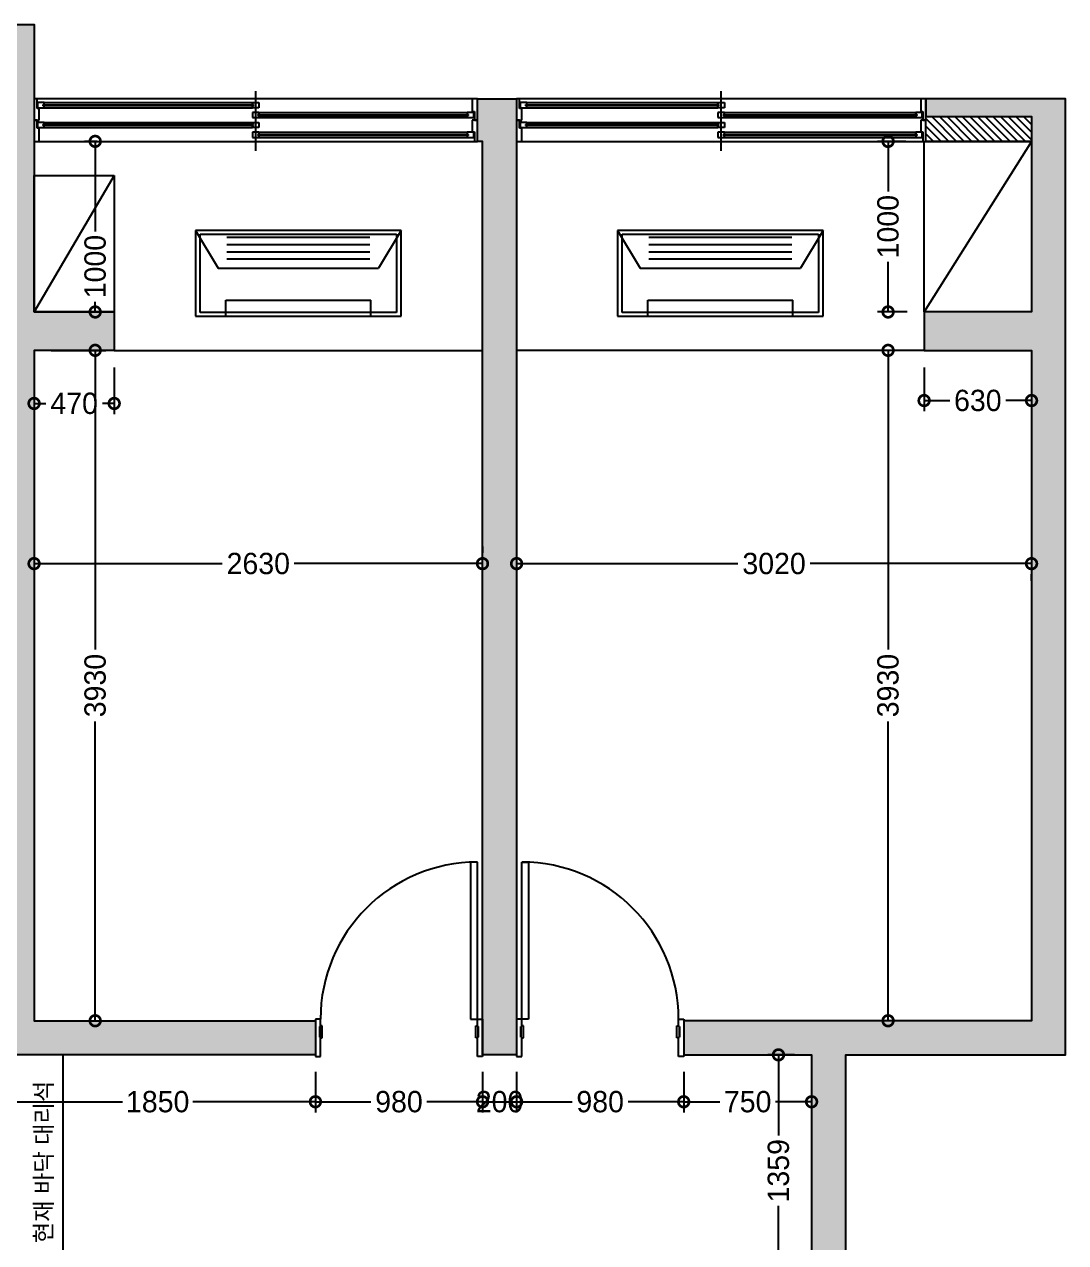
# Model space of a CAD drawing. Header units: millimetres. Extents: x 43335 to 261478, y -4312 to 41218.
# Drawn here: x 191384 to 197491, y 4658 to 11800 of the extents above; entities that cross this region are included whole.
import ezdxf

# ---------------------------------------------------------------- set-up
doc = ezdxf.new("R2010")
doc.units = ezdxf.units.MM
doc.layers.add('S-DIM', color=7, linetype='Continuous')
doc.layers.add('인테리어_해치_벽체', color=8, linetype='Continuous')
doc.styles.add('스타일1', font='HANDotum.ttf')
doc.styles.add('코레일둥고', font='HANDotum.ttf')
doc.dimstyles.new('50', dxfattribs={"dimscale": 50, "dimtxt": 2.5, "dimasz": 2.5, "dimexe": 1.25, "dimexo": 2, "dimtad": 0, "dimdec": 0, "dimtxsty": '스타일1', "dimblk": 'DOTSMALL', "dimcen": 2.5, "dimclrd": 1, "dimclre": 1, "dimclrt": 2, "dimadec": 0, "dimazin": 0, "dimtfac": 1, "dimtdec": 0, "dimtix": 1, "dimtmove": 0, "dimatfit": 3, "dimldrblk": 'DOTSMALL', "dimfxl": 1.25, "dimarcsym": 0})

# ---------------------------------------------------------------- blocks, each defined once
blk = doc.blocks.new('_DOTSMALL')
at = {"color": 0, "linetype": 'ByBlock', "const_width": 0.5}
blk.add_lwpolyline([(-0.0625, 0, 1), (0.0625, 0, 1)], format="xyb", close=True, dxfattribs=at)
blk = doc.blocks.new('*D680')
at = {"layer": 'Defpoints', "color": 0, "transparency": 16777216}
for p in [(196449.1, 11113.6), (196653.1, 11113.6), (196660.5, 10113.6)]:
    blk.add_point(p, dxfattribs=at)
at = {"layer": 'S-DIM', "color": 1, "lineweight": -2, "transparency": 16777216}
for p, q in [((196553.1, 11113.6), (196386.6, 11113.6)), ((196449.1, 11113.6), (196449.1, 10819.6)), ((196449.1, 10113.6), (196449.1, 10407.6)), ((196560.5, 10113.6), (196386.6, 10113.6))]:
    blk.add_line(p, q, dxfattribs=at)
at = {"layer": 'S-DIM', "color": 1, "lineweight": -2, "transparency": 16777216, "xscale": 125, "yscale": 125, "zscale": 125}
for p, rotation in [((196449.1, 11113.6), 90), ((196449.1, 10113.6), 270)]:
    blk.add_blockref('_DOTSMALL', p, dxfattribs=dict(at, rotation=rotation))
at = {"layer": 'S-DIM', "color": 2, "transparency": 16777216, "insert": (196449.1, 10613.6), "char_height": 125, "attachment_point": 5, "rotation": 90, "style": '스타일1'}
blk.add_mtext('1000', dxfattribs=at)
blk = doc.blocks.new('*D681')
at = {"layer": 'Defpoints', "color": 0, "transparency": 16777216}
for p in [(194270.5, 8638.3), (194270.5, 8638.3), (197290.5, 8638.3)]:
    blk.add_point(p, dxfattribs=at)
at = {"layer": 'S-DIM', "color": 1, "lineweight": -2, "transparency": 16777216}
for p, q in [((194270.5, 8738.3), (194270.5, 8700.8)), ((194270.5, 8638.3), (195568.8, 8638.3)), ((197290.5, 8638.3), (195992.2, 8638.3)), ((197290.5, 8538.3), (197290.5, 8575.8))]:
    blk.add_line(p, q, dxfattribs=at)
at = {"layer": 'S-DIM', "color": 1, "lineweight": -2, "transparency": 16777216, "xscale": 125, "yscale": 125, "zscale": 125, "rotation": 180}
blk.add_blockref('_DOTSMALL', (194270.5, 8638.3), dxfattribs=at)
at = {"layer": 'S-DIM', "color": 1, "lineweight": -2, "transparency": 16777216, "xscale": 125, "yscale": 125, "zscale": 125}
blk.add_blockref('_DOTSMALL', (197290.5, 8638.3), dxfattribs=at)
at = {"layer": 'S-DIM', "color": 2, "transparency": 16777216, "insert": (195780.5, 8638.3), "char_height": 125, "attachment_point": 5, "style": '스타일1'}
blk.add_mtext('3020', dxfattribs=at)
blk = doc.blocks.new('*D682')
at = {"layer": 'Defpoints', "color": 0, "transparency": 16777216}
for p in [(196660.5, 9888.6), (196449.1, 5958.6), (196660.5, 5958.6)]:
    blk.add_point(p, dxfattribs=at)
at = {"layer": 'S-DIM', "color": 1, "lineweight": -2, "transparency": 16777216}
for p, q in [((196560.5, 9888.6), (196386.6, 9888.6)), ((196449.1, 9888.6), (196449.1, 8135.3)), ((196449.1, 5958.6), (196449.1, 7711.9)), ((196560.5, 5958.6), (196386.6, 5958.6))]:
    blk.add_line(p, q, dxfattribs=at)
at = {"layer": 'S-DIM', "color": 1, "lineweight": -2, "transparency": 16777216, "xscale": 125, "yscale": 125, "zscale": 125}
for p, rotation in [((196449.1, 9888.6), 90), ((196449.1, 5958.6), 270)]:
    blk.add_blockref('_DOTSMALL', p, dxfattribs=dict(at, rotation=rotation))
at = {"layer": 'S-DIM', "color": 2, "transparency": 16777216, "insert": (196449.1, 7923.6), "char_height": 125, "attachment_point": 5, "rotation": 90, "style": '스타일1'}
blk.add_mtext('3930', dxfattribs=at)
blk = doc.blocks.new('*D683')
at = {"layer": 'Defpoints', "color": 0, "transparency": 16777216}
for p in [(191799, 11113.6), (191910.5, 11113.6), (191910.5, 10113.6)]:
    blk.add_point(p, dxfattribs=at)
at = {"layer": 'S-DIM', "color": 1, "lineweight": -2, "transparency": 16777216}
for p, q in [((191810.5, 11113.6), (191736.5, 11113.6)), ((191799, 11113.6), (191799, 10585.7)), ((191799, 10113.6), (191799, 10173.7)), ((191810.5, 10113.6), (191736.5, 10113.6))]:
    blk.add_line(p, q, dxfattribs=at)
at = {"layer": 'S-DIM', "color": 1, "lineweight": -2, "transparency": 16777216, "xscale": 125, "yscale": 125, "zscale": 125}
for p, rotation in [((191799, 11113.6), 90), ((191799, 10113.6), 270)]:
    blk.add_blockref('_DOTSMALL', p, dxfattribs=dict(at, rotation=rotation))
at = {"layer": 'S-DIM', "color": 2, "transparency": 16777216, "insert": (191799, 10379.7), "char_height": 125, "attachment_point": 5, "rotation": 90, "style": '스타일1'}
blk.add_mtext('1000', dxfattribs=at)
blk = doc.blocks.new('*D684')
at = {"layer": 'Defpoints', "color": 0, "transparency": 16777216}
for p in [(191440.5, 9888.6), (191440.5, 5958.6), (191799, 5958.6)]:
    blk.add_point(p, dxfattribs=at)
at = {"layer": 'S-DIM', "color": 1, "lineweight": -2, "transparency": 16777216}
for p, q in [((191540.5, 9888.6), (191861.5, 9888.6)), ((191799, 9888.6), (191799, 8135.3)), ((191799, 5958.6), (191799, 7711.9)), ((191540.5, 5958.6), (191861.5, 5958.6))]:
    blk.add_line(p, q, dxfattribs=at)
at = {"layer": 'S-DIM', "color": 1, "lineweight": -2, "transparency": 16777216, "xscale": 125, "yscale": 125, "zscale": 125}
for p, rotation in [((191799, 9888.6), 90), ((191799, 5958.6), 270)]:
    blk.add_blockref('_DOTSMALL', p, dxfattribs=dict(at, rotation=rotation))
at = {"layer": 'S-DIM', "color": 2, "transparency": 16777216, "insert": (191799, 7923.6), "char_height": 125, "attachment_point": 5, "rotation": 90, "style": '스타일1'}
blk.add_mtext('3930', dxfattribs=at)
blk = doc.blocks.new('*D685')
at = {"layer": 'Defpoints', "color": 0, "transparency": 16777216}
for p in [(191440.5, 8638.3), (191440.5, 8638.3), (194070.5, 8638.3)]:
    blk.add_point(p, dxfattribs=at)
at = {"layer": 'S-DIM', "color": 1, "lineweight": -2, "transparency": 16777216}
for p, q in [((191440.5, 8738.3), (191440.5, 8700.8)), ((194070.5, 8738.3), (194070.5, 8700.8)), ((191440.5, 8638.3), (192544.2, 8638.3)), ((194070.5, 8638.3), (192966.9, 8638.3))]:
    blk.add_line(p, q, dxfattribs=at)
at = {"layer": 'S-DIM', "color": 1, "lineweight": -2, "transparency": 16777216, "xscale": 125, "yscale": 125, "zscale": 125, "rotation": 180}
blk.add_blockref('_DOTSMALL', (191440.5, 8638.3), dxfattribs=at)
at = {"layer": 'S-DIM', "color": 1, "lineweight": -2, "transparency": 16777216, "xscale": 125, "yscale": 125, "zscale": 125}
blk.add_blockref('_DOTSMALL', (194070.5, 8638.3), dxfattribs=at)
at = {"layer": 'S-DIM', "color": 2, "transparency": 16777216, "insert": (192755.5, 8638.3), "char_height": 125, "attachment_point": 5, "style": '스타일1'}
blk.add_mtext('2630', dxfattribs=at)
blk = doc.blocks.new('*D712')
at = {"layer": 'Defpoints', "color": 0, "transparency": 16777216}
for p in [(191240.5, 5758.6), (193090.5, 5758.6), (193090.5, 5483.6)]:
    blk.add_point(p, dxfattribs=at)
at = {"layer": 'S-DIM', "color": 1, "lineweight": -2, "transparency": 16777216}
for p, q in [((191240.5, 5658.6), (191240.5, 5421.1)), ((193090.5, 5658.6), (193090.5, 5421.1)), ((191240.5, 5483.6), (191959.5, 5483.6)), ((193090.5, 5483.6), (192371.5, 5483.6))]:
    blk.add_line(p, q, dxfattribs=at)
at = {"layer": 'S-DIM', "color": 1, "lineweight": -2, "transparency": 16777216, "xscale": 125, "yscale": 125, "zscale": 125, "rotation": 180}
blk.add_blockref('_DOTSMALL', (191240.5, 5483.6), dxfattribs=at)
at = {"layer": 'S-DIM', "color": 1, "lineweight": -2, "transparency": 16777216, "xscale": 125, "yscale": 125, "zscale": 125}
blk.add_blockref('_DOTSMALL', (193090.5, 5483.6), dxfattribs=at)
at = {"layer": 'S-DIM', "color": 2, "transparency": 16777216, "insert": (192165.5, 5483.6), "char_height": 125, "attachment_point": 5, "style": '스타일1'}
blk.add_mtext('1850', dxfattribs=at)
blk = doc.blocks.new('*D713')
at = {"layer": 'Defpoints', "color": 0, "transparency": 16777216}
for p in [(193090.5, 5758.6), (194070.5, 5758.6), (194070.5, 5483.6)]:
    blk.add_point(p, dxfattribs=at)
at = {"layer": 'S-DIM', "color": 1, "lineweight": -2, "transparency": 16777216}
for p, q in [((193090.5, 5658.6), (193090.5, 5421.1)), ((194070.5, 5658.6), (194070.5, 5421.1)), ((193090.5, 5483.6), (193416.3, 5483.6)), ((194070.5, 5483.6), (193744.8, 5483.6))]:
    blk.add_line(p, q, dxfattribs=at)
at = {"layer": 'S-DIM', "color": 1, "lineweight": -2, "transparency": 16777216, "xscale": 125, "yscale": 125, "zscale": 125, "rotation": 180}
blk.add_blockref('_DOTSMALL', (193090.5, 5483.6), dxfattribs=at)
at = {"layer": 'S-DIM', "color": 1, "lineweight": -2, "transparency": 16777216, "xscale": 125, "yscale": 125, "zscale": 125}
blk.add_blockref('_DOTSMALL', (194070.5, 5483.6), dxfattribs=at)
at = {"layer": 'S-DIM', "color": 2, "transparency": 16777216, "insert": (193580.5, 5483.6), "char_height": 125, "attachment_point": 5, "style": '스타일1'}
blk.add_mtext('980', dxfattribs=at)
blk = doc.blocks.new('*D714')
at = {"layer": 'Defpoints', "color": 0, "transparency": 16777216}
for p in [(194070.5, 5758.6), (194270.5, 5758.6), (194270.5, 5483.6)]:
    blk.add_point(p, dxfattribs=at)
at = {"layer": 'S-DIM', "color": 1, "lineweight": -2, "transparency": 16777216}
for p, q in [((194070.5, 5658.6), (194070.5, 5421.1)), ((194270.5, 5658.6), (194270.5, 5421.1)), ((194070.5, 5483.6), (193945.5, 5483.6)), ((194070.5, 5483.6), (194270.5, 5483.6)), ((194270.5, 5483.6), (194395.5, 5483.6))]:
    blk.add_line(p, q, dxfattribs=at)
at = {"layer": 'S-DIM', "color": 1, "lineweight": -2, "transparency": 16777216, "xscale": 125, "yscale": 125, "zscale": 125}
blk.add_blockref('_DOTSMALL', (194070.5, 5483.6), dxfattribs=at)
at = {"layer": 'S-DIM', "color": 1, "lineweight": -2, "transparency": 16777216, "xscale": 125, "yscale": 125, "zscale": 125, "rotation": 180}
blk.add_blockref('_DOTSMALL', (194270.5, 5483.6), dxfattribs=at)
at = {"layer": 'S-DIM', "color": 2, "transparency": 16777216, "insert": (194170.5, 5483.6), "char_height": 125, "attachment_point": 5, "style": '스타일1'}
blk.add_mtext('200', dxfattribs=at)
blk = doc.blocks.new('*D715')
at = {"layer": 'Defpoints', "color": 0, "transparency": 16777216}
for p in [(194270.5, 5758.6), (195250.5, 5758.6), (195250.5, 5483.6)]:
    blk.add_point(p, dxfattribs=at)
at = {"layer": 'S-DIM', "color": 1, "lineweight": -2, "transparency": 16777216}
for p, q in [((194270.5, 5658.6), (194270.5, 5421.1)), ((195250.5, 5658.6), (195250.5, 5421.1)), ((194270.5, 5483.6), (194596.3, 5483.6)), ((195250.5, 5483.6), (194924.8, 5483.6))]:
    blk.add_line(p, q, dxfattribs=at)
at = {"layer": 'S-DIM', "color": 1, "lineweight": -2, "transparency": 16777216, "xscale": 125, "yscale": 125, "zscale": 125, "rotation": 180}
blk.add_blockref('_DOTSMALL', (194270.5, 5483.6), dxfattribs=at)
at = {"layer": 'S-DIM', "color": 1, "lineweight": -2, "transparency": 16777216, "xscale": 125, "yscale": 125, "zscale": 125}
blk.add_blockref('_DOTSMALL', (195250.5, 5483.6), dxfattribs=at)
at = {"layer": 'S-DIM', "color": 2, "transparency": 16777216, "insert": (194760.5, 5483.6), "char_height": 125, "attachment_point": 5, "style": '스타일1'}
blk.add_mtext('980', dxfattribs=at)
blk = doc.blocks.new('*D716')
at = {"layer": 'Defpoints', "color": 0, "transparency": 16777216}
for p in [(195250.5, 5758.6), (196000.5, 5758.6), (196000.5, 5483.6)]:
    blk.add_point(p, dxfattribs=at)
at = {"layer": 'S-DIM', "color": 1, "lineweight": -2, "transparency": 16777216}
for p, q in [((195250.5, 5658.6), (195250.5, 5421.1)), ((196000.5, 5658.6), (196000.5, 5421.1)), ((195250.5, 5483.6), (195461.7, 5483.6)), ((196000.5, 5483.6), (195789.3, 5483.6))]:
    blk.add_line(p, q, dxfattribs=at)
at = {"layer": 'S-DIM', "color": 1, "lineweight": -2, "transparency": 16777216, "xscale": 125, "yscale": 125, "zscale": 125, "rotation": 180}
blk.add_blockref('_DOTSMALL', (195250.5, 5483.6), dxfattribs=at)
at = {"layer": 'S-DIM', "color": 1, "lineweight": -2, "transparency": 16777216, "xscale": 125, "yscale": 125, "zscale": 125}
blk.add_blockref('_DOTSMALL', (196000.5, 5483.6), dxfattribs=at)
at = {"layer": 'S-DIM', "color": 2, "transparency": 16777216, "insert": (195625.5, 5483.6), "char_height": 125, "attachment_point": 5, "style": '스타일1'}
blk.add_mtext('750', dxfattribs=at)
blk = doc.blocks.new('*D717')
at = {"layer": 'Defpoints', "color": 0, "transparency": 16777216}
for p in [(196000.5, 5758.6), (195806.3, 4399.6), (196000.5, 4399.6)]:
    blk.add_point(p, dxfattribs=at)
at = {"layer": 'S-DIM', "color": 1, "lineweight": -2, "transparency": 16777216}
for p, q in [((195900.5, 5758.6), (195743.8, 5758.6)), ((195806.3, 5758.6), (195806.3, 5285.2)), ((195806.3, 4399.6), (195806.3, 4873)), ((195900.5, 4399.6), (195743.8, 4399.6))]:
    blk.add_line(p, q, dxfattribs=at)
at = {"layer": 'S-DIM', "color": 1, "lineweight": -2, "transparency": 16777216, "xscale": 125, "yscale": 125, "zscale": 125}
for p, rotation in [((195806.3, 5758.6), 90), ((195806.3, 4399.6), 270)]:
    blk.add_blockref('_DOTSMALL', p, dxfattribs=dict(at, rotation=rotation))
at = {"layer": 'S-DIM', "color": 2, "transparency": 16777216, "insert": (195806.3, 5079.1), "char_height": 125, "attachment_point": 5, "rotation": 90, "style": '스타일1'}
blk.add_mtext('1359', dxfattribs=at)
blk = doc.blocks.new('*D800')
at = {"layer": 'Defpoints', "color": 0, "transparency": 16777216}
for p in [(196660.5, 9888.6), (197290.5, 9888.6), (197290.5, 9594.2)]:
    blk.add_point(p, dxfattribs=at)
at = {"layer": 'S-DIM', "color": 1, "lineweight": -2, "transparency": 16777216}
for p, q in [((196660.5, 9788.6), (196660.5, 9531.7)), ((197290.5, 9788.6), (197290.5, 9531.7)), ((196660.5, 9594.2), (196811.2, 9594.2)), ((197290.5, 9594.2), (197139.9, 9594.2))]:
    blk.add_line(p, q, dxfattribs=at)
at = {"layer": 'S-DIM', "color": 1, "lineweight": -2, "transparency": 16777216, "xscale": 125, "yscale": 125, "zscale": 125, "rotation": 180}
blk.add_blockref('_DOTSMALL', (196660.5, 9594.2), dxfattribs=at)
at = {"layer": 'S-DIM', "color": 1, "lineweight": -2, "transparency": 16777216, "xscale": 125, "yscale": 125, "zscale": 125}
blk.add_blockref('_DOTSMALL', (197290.5, 9594.2), dxfattribs=at)
at = {"layer": 'S-DIM', "color": 2, "transparency": 16777216, "insert": (196975.5, 9594.2), "char_height": 125, "attachment_point": 5, "style": '스타일1'}
blk.add_mtext('630', dxfattribs=at)
blk = doc.blocks.new('*D801')
at = {"layer": 'Defpoints', "color": 0, "transparency": 16777216}
for p in [(191440.5, 9888.6), (191910.5, 9888.6), (191910.5, 9577.2)]:
    blk.add_point(p, dxfattribs=at)
at = {"layer": 'S-DIM', "color": 1, "lineweight": -2, "transparency": 16777216}
for p, q in [((191440.5, 9788.6), (191440.5, 9514.7)), ((191910.5, 9788.6), (191910.5, 9514.7)), ((191440.5, 9577.2), (191509.8, 9577.2)), ((191910.5, 9577.2), (191841.2, 9577.2))]:
    blk.add_line(p, q, dxfattribs=at)
at = {"layer": 'S-DIM', "color": 1, "lineweight": -2, "transparency": 16777216, "xscale": 125, "yscale": 125, "zscale": 125, "rotation": 180}
blk.add_blockref('_DOTSMALL', (191440.5, 9577.2), dxfattribs=at)
at = {"layer": 'S-DIM', "color": 1, "lineweight": -2, "transparency": 16777216, "xscale": 125, "yscale": 125, "zscale": 125}
blk.add_blockref('_DOTSMALL', (191910.5, 9577.2), dxfattribs=at)
at = {"layer": 'S-DIM', "color": 2, "transparency": 16777216, "insert": (191675.5, 9577.2), "char_height": 125, "attachment_point": 5, "style": '스타일1'}
blk.add_mtext('470', dxfattribs=at)
blk = doc.blocks.new('ahsiefsxe')
at = {"layer": '인테리어_해치_벽체'}
h = blk.add_hatch(color=256, dxfattribs=at)
h.dxf.hatch_style = 1
h.paths.add_polyline_path([(234402, 19138.4), (234402, 18858.4), (235352, 18858.4), (235352, 18783.4), (235462, 18783.4), (235462, 18655.9), (235662, 18655.9), (235662, 18984.3), (235552, 18984.3), (235552, 22677.4), (236842, 22677.4), (236842, 28282.4), (236022, 28282.4), (236022, 28177.4), (236642, 28177.4), (236642, 27032.4), (236012, 27032.4), (236012, 26807.4), (236642, 26807.4), (236642, 22877.4), (234602, 22877.4), (234602, 22677.4), (235352, 22677.4), (235352, 21318.4), (234052, 21318.4), (234052, 21118.4), (235352, 21118.4), (235352, 19338.4), (233152, 19338.4), (233152, 21118.4), (233252, 21118.4), (233252, 21318.4), (232952, 21318.4), (232952, 19338.4), (232597, 19338.4), (232597, 19138.4)])
h.paths.add_polyline_path([(225662, 28718.4), (225862, 28718.4), (225862, 28053.4), (225662, 28053.4)])
h.paths.add_polyline_path([(222352, 28153.4), (222352, 28053.4), (221452, 28053.4), (221452, 27032.4), (222762, 27032.4), (222762, 26807.4), (221452, 26807.4), (221452, 20158.4), (222252, 20158.4), (222252, 19958.4), (221452, 19958.4), (221452, 18658.4), (221802, 18658.4), (221802, 17528.4), (222127, 17528.4), (222127, 17328.4), (221602, 17328.4), (221602, 18458.4), (221252, 18458.4), (221252, 28153.4)])
h.paths.add_polyline_path([(223152, 20368.4), (223152, 17528.4), (223617, 17528.4), (223617, 17328.4), (223152, 17328.4), (223154.1, 15897.3), (223952, 15897.3), (223952, 15697.3), (222952, 15697.4), (222952, 17328.4), (222627, 17328.4), (222627, 17528.4), (222952, 17528.4), (222952, 20368.4)])
h.paths.add_polyline_path([(222952, 21068.4), (222952, 21318.4), (224482, 21318.4), (224482, 22668.4), (222807, 22668.4), (222807, 22868.4), (224682, 22868.4), (224682, 21318.4), (225122, 21318.4), (225122, 21118.4), (223152, 21118.4), (223152, 21068.4)])
h.paths.add_polyline_path([(235662, 17655.9), (235662, 17328.4), (234762.2, 17328.4), (234762.2, 17528.4), (235462, 17528.4), (235462, 17655.9)])
h.paths.add_polyline_path([(231762.2, 17528.4), (231762.2, 15698.4), (230962, 15698.4), (230962, 15898.4), (231562.2, 15898.4), (231562.2, 17328.4), (230962, 17328.4), (230962, 21318.4), (231162, 21318.4), (231162, 17528.4)])
h.paths.add_polyline_path([(228192, 17528.4), (228962, 17528.3), (228962, 17328.5), (228192, 17328.5)])
h.paths.add_polyline_path([(227692, 17328.5), (227112.2, 17328.5), (227112.2, 16798.4), (226342.2, 16798.4), (226342.2, 15798.4), (227262, 15798.4), (227262, 15938.4), (227362, 15938.4), (227362, 15698.4), (226152, 15697.3), (226152, 21118.4), (226102, 21118.4), (226102, 21318.4), (228522, 21318.4), (228522, 21118.4), (226352, 21118.4), (226352, 17528.4), (227692, 17528.4)])
h.paths.add_polyline_path([(233622, 22677.4), (233422, 22677.4), (233422, 28032.4), (233392, 28032.4), (233392, 28282.4), (233622, 28282.4)], flags=17)
h.paths.add_polyline_path([(230592, 26808.8), (230142, 26808.8), (230142, 27053.8), (230592, 27053.8), (230592, 28718.4), (230792, 28718.4), (230792, 27032.4), (231262, 27032.4), (231262, 26807.4), (230792, 26807.4), (230792, 22877.4), (232442, 22877.4), (232442, 22677.4), (230592, 22677.4)])
h.paths.add_polyline_path([(225662, 27032.4), (225662, 27353.4), (225862, 27353.4), (225862, 27053.8), (226312, 27053.8), (226312, 26808.8), (225862, 26808.8), (225862, 22668.4), (225662, 22668.4), (225662, 26807.4), (225262, 26807.4), (225262, 27032.4)])
for p, q in [((230792, 28282.4), (230792, 28157.4)), ((230809.5, 28282.4), (230792, 28282.4)), ((230809.5, 28225.4), (230809.5, 28282.4)), ((233362, 28282.4), (230809.5, 28282.4)), ((232092, 27977.3), (232092, 28327.3)), ((233392, 28282.4), (233362, 28282.4)), ((233362, 28282.4), (233362, 28209)), ((233392, 28157.4), (233392, 28282.4)), ((233622, 28282.4), (233622, 28157.4)), ((233639.5, 28282.4), (233622, 28282.4)), ((233639.5, 28225.4), (233639.5, 28282.4)), ((235992, 28282.4), (233639.5, 28282.4)), ((234822, 27977.3), (234822, 28327.3)), ((236022, 28282.4), (235992, 28282.4)), ((235992, 28282.4), (235992, 28209)), ((236022, 28157.4), (236022, 28282.4)), ((230822, 28225.4), (230809.5, 28225.4)), ((230813.1, 28259.6), (230813.1, 28229.6)), ((230851.1, 28259.6), (230813.1, 28259.6)), ((230813.1, 28229.6), (230851.1, 28229.6)), ((230822, 28157.4), (230822, 28225.4)), ((230822, 28225.4), (230822, 28225.4)), ((230845.6, 28247.8), (230851.1, 28249.6)), ((230845.6, 28241.3), (230845.6, 28247.8)), ((230851.1, 28239.6), (230845.6, 28241.3)), ((230847.6, 28246.6), (230847.6, 28242.6)), ((230847.6, 28246.6), (232076.5, 28246.6)), ((230847.6, 28242.6), (232076.5, 28242.6)), ((230851.1, 28249.6), (230851.1, 28259.6)), ((230851.1, 28259.6), (232073, 28259.6)), ((230851.1, 28250.4), (230853.8, 28249)), ((230851.1, 28238.8), (230853.8, 28240.2)), ((230851.1, 28229.6), (230851.1, 28239.6)), ((230851.1, 28229.6), (232073, 28229.6)), ((230853.8, 28249), (230854.4, 28248)), ((230853.8, 28240.2), (230854.4, 28241.1)), ((230854.4, 28248), (230854.9, 28246.6)), ((230854.4, 28241.1), (230854.9, 28242.6)), ((232069.8, 28248), (232069.2, 28246.6)), ((232069.8, 28241.1), (232069.2, 28242.6)), ((232070.3, 28249), (232069.8, 28248)), ((232070.3, 28240.2), (232069.8, 28241.1)), ((232073, 28250.4), (232070.3, 28249)), ((232073, 28238.8), (232070.3, 28240.2)), ((232073, 28249.6), (232073, 28259.6)), ((232073, 28259.6), (232111, 28259.6)), ((232078.6, 28247.8), (232073, 28249.6)), ((232073, 28239.6), (232078.6, 28241.3)), ((232073, 28229.6), (232073, 28239.6)), ((232111, 28229.6), (232073, 28229.6)), ((232076.5, 28246.6), (232076.5, 28242.6)), ((232078.6, 28241.3), (232078.6, 28247.8)), ((232111, 28259.6), (232111, 28229.6)), ((233652, 28225.4), (233639.5, 28225.4)), ((233643.1, 28259.6), (233643.1, 28229.6)), ((233681.1, 28259.6), (233643.1, 28259.6)), ((233643.1, 28229.6), (233681.1, 28229.6)), ((233652, 28157.4), (233652, 28225.4)), ((233652, 28225.4), (233652, 28225.4)), ((233675.6, 28247.8), (233681.1, 28249.6)), ((233675.6, 28241.3), (233675.6, 28247.8)), ((233681.1, 28239.6), (233675.6, 28241.3)), ((233677.6, 28246.6), (233677.6, 28242.6)), ((233677.6, 28246.6), (234806.5, 28246.6)), ((233677.6, 28242.6), (234806.5, 28242.6)), ((233681.1, 28249.6), (233681.1, 28259.6)), ((233681.1, 28259.6), (234803, 28259.6)), ((233681.1, 28250.4), (233683.8, 28249)), ((233681.1, 28238.8), (233683.8, 28240.2)), ((233681.1, 28229.6), (233681.1, 28239.6)), ((233681.1, 28229.6), (234803, 28229.6)), ((233683.8, 28249), (233684.4, 28248)), ((233683.8, 28240.2), (233684.4, 28241.1)), ((233684.4, 28248), (233684.9, 28246.6)), ((233684.4, 28241.1), (233684.9, 28242.6)), ((234799.8, 28248), (234799.2, 28246.6)), ((234799.8, 28241.1), (234799.2, 28242.6)), ((234800.3, 28249), (234799.8, 28248)), ((234800.3, 28240.2), (234799.8, 28241.1)), ((234803, 28250.4), (234800.3, 28249)), ((234803, 28238.8), (234800.3, 28240.2)), ((234803, 28249.6), (234803, 28259.6)), ((234803, 28259.6), (234841, 28259.6)), ((234808.6, 28247.8), (234803, 28249.6)), ((234803, 28239.6), (234808.6, 28241.3)), ((234803, 28229.6), (234803, 28239.6)), ((234841, 28229.6), (234803, 28229.6)), ((234806.5, 28246.6), (234806.5, 28242.6)), ((234808.6, 28241.3), (234808.6, 28247.8)), ((234841, 28259.6), (234841, 28229.6)), ((230792, 28157.4), (230822, 28157.4)), ((230792, 28157.4), (230792, 28032.4)), ((230809.5, 28157.4), (230792, 28157.4)), ((230809.5, 28109.4), (230809.5, 28157.4)), ((230813.1, 28143.6), (230813.1, 28113.6)), ((230851.1, 28143.6), (230813.1, 28143.6)), ((230851.1, 28133.6), (230851.1, 28143.6)), ((230851.1, 28143.6), (232073, 28143.6)), ((232111, 28201.6), (232073, 28201.6)), ((232073, 28201.6), (232073, 28171.6)), ((232073, 28171.6), (232111, 28171.6)), ((232073, 28133.6), (232073, 28143.6)), ((232073, 28143.6), (232111, 28143.6)), ((232105.5, 28189.8), (232111, 28191.6)), ((232105.5, 28183.3), (232105.5, 28189.8)), ((232111, 28181.6), (232105.5, 28183.3)), ((232107.5, 28188.6), (233336.4, 28188.6)), ((232107.5, 28184.6), (233336.4, 28184.6)), ((232111, 28191.6), (232111, 28201.6)), ((232111, 28201.6), (233332.9, 28201.6)), ((232111, 28192.4), (232113.8, 28191)), ((232111, 28180.8), (232113.8, 28182.2)), ((232111, 28171.6), (232111, 28181.6)), ((232111, 28171.6), (233332.9, 28171.6)), ((232111, 28143.6), (232111, 28113.6)), ((232113.8, 28191), (232114.3, 28190)), ((232113.8, 28182.2), (232114.3, 28183.1)), ((232114.3, 28190), (232114.8, 28188.6)), ((232114.3, 28183.1), (232114.8, 28184.6)), ((233329.7, 28190), (233329.1, 28188.6)), ((233329.7, 28183.1), (233329.1, 28184.6)), ((233330.2, 28191), (233329.7, 28190)), ((233330.2, 28182.2), (233329.7, 28183.1)), ((233332.9, 28192.4), (233330.2, 28191)), ((233332.9, 28180.8), (233330.2, 28182.2)), ((233370.9, 28201.6), (233332.9, 28201.6)), ((233332.9, 28201.6), (233332.9, 28191.6)), ((233332.9, 28191.6), (233338.5, 28189.8)), ((233338.5, 28183.3), (233332.9, 28181.6)), ((233332.9, 28181.6), (233332.9, 28171.6)), ((233332.9, 28171.6), (233370.9, 28171.6)), ((233336.4, 28184.6), (233336.4, 28188.6)), ((233338.5, 28189.8), (233338.5, 28183.3)), ((233362, 28209), (233362, 28206.9)), ((233362, 28206.9), (233374.6, 28206.9)), ((233392, 28157.4), (233362, 28157.4)), ((233362, 28157.4), (233362, 28091.5)), ((233370.9, 28171.6), (233370.9, 28201.6)), ((233374.6, 28206.9), (233374.6, 28157.4)), ((233374.6, 28157.4), (233392, 28157.4)), ((233392, 28032.4), (233392, 28157.4)), ((233622, 28157.4), (233652, 28157.4)), ((233622, 28157.4), (233622, 28032.4)), ((233639.5, 28157.4), (233622, 28157.4)), ((233639.5, 28109.4), (233639.5, 28157.4)), ((233643.1, 28143.6), (233643.1, 28113.6)), ((233681.1, 28143.6), (233643.1, 28143.6)), ((233681.1, 28133.6), (233681.1, 28143.6)), ((233681.1, 28143.6), (234803, 28143.6)), ((234841, 28201.6), (234803, 28201.6)), ((234803, 28201.6), (234803, 28171.6)), ((234803, 28171.6), (234841, 28171.6)), ((234803, 28133.6), (234803, 28143.6)), ((234803, 28143.6), (234841, 28143.6)), ((234835.5, 28189.8), (234841, 28191.6)), ((234835.5, 28183.3), (234835.5, 28189.8)), ((234841, 28181.6), (234835.5, 28183.3)), ((234837.5, 28188.6), (235966.4, 28188.6)), ((234837.5, 28184.6), (235966.4, 28184.6)), ((234841, 28191.6), (234841, 28201.6)), ((234841, 28201.6), (235962.9, 28201.6)), ((234841, 28192.4), (234843.8, 28191)), ((234841, 28180.8), (234843.8, 28182.2)), ((234841, 28171.6), (234841, 28181.6)), ((234841, 28171.6), (235962.9, 28171.6)), ((234841, 28143.6), (234841, 28113.6)), ((234843.8, 28191), (234844.3, 28190)), ((234843.8, 28182.2), (234844.3, 28183.1)), ((234844.3, 28190), (234844.8, 28188.6)), ((234844.3, 28183.1), (234844.8, 28184.6)), ((235959.7, 28190), (235959.1, 28188.6)), ((235959.7, 28183.1), (235959.1, 28184.6)), ((235960.2, 28191), (235959.7, 28190)), ((235960.2, 28182.2), (235959.7, 28183.1)), ((235962.9, 28192.4), (235960.2, 28191)), ((235962.9, 28180.8), (235960.2, 28182.2)), ((236000.9, 28201.6), (235962.9, 28201.6)), ((235962.9, 28201.6), (235962.9, 28191.6)), ((235962.9, 28191.6), (235968.5, 28189.8)), ((235968.5, 28183.3), (235962.9, 28181.6)), ((235962.9, 28181.6), (235962.9, 28171.6)), ((235962.9, 28171.6), (236000.9, 28171.6)), ((235966.4, 28184.6), (235966.4, 28188.6)), ((235968.5, 28189.8), (235968.5, 28183.3)), ((235992, 28209), (235992, 28206.9)), ((235992, 28206.9), (236004.6, 28206.9)), ((236022, 28157.4), (235992, 28157.4)), ((235992, 28157.4), (235992, 28091.5)), ((236000.9, 28171.6), (236000.9, 28201.6)), ((236004.6, 28206.9), (236004.6, 28157.4)), ((236004.6, 28157.4), (236022, 28157.4)), ((236022, 28177.4), (236642, 28177.4)), ((236022, 28032.4), (236022, 28177.4)), ((236156.6, 28032.4), (236022, 28167)), ((236022, 28032.4), (236022, 28157.4)), ((236201.5, 28032.4), (236056.5, 28177.4)), ((236246.4, 28032.4), (236101.4, 28177.4)), ((236291.3, 28032.4), (236146.3, 28177.4)), ((236336.2, 28032.4), (236191.2, 28177.4)), ((236381.1, 28032.4), (236236.1, 28177.4)), ((236426, 28032.4), (236281, 28177.4)), ((236470.9, 28032.4), (236325.9, 28177.4)), ((236515.8, 28032.4), (236370.8, 28177.4)), ((236560.7, 28032.4), (236415.7, 28177.4)), ((236605.6, 28032.4), (236460.6, 28177.4)), ((236642, 28040.9), (236505.5, 28177.4)), ((236642, 28085.8), (236550.4, 28177.4)), ((236642, 28130.7), (236595.3, 28177.4)), ((236642, 28175.6), (236640.2, 28177.4)), ((236642, 28177.4), (236642, 28032.4)), ((230822, 28109.4), (230809.5, 28109.4)), ((230813.1, 28113.6), (230851.1, 28113.6)), ((230822, 28089.4), (230822, 28109.4)), ((230822, 28032.4), (230822, 28089.4)), ((230845.6, 28131.8), (230851.1, 28133.6)), ((230845.6, 28125.3), (230845.6, 28131.8)), ((230851.1, 28123.6), (230845.6, 28125.3)), ((230847.6, 28130.6), (230847.6, 28126.6)), ((230847.6, 28130.6), (232076.5, 28130.6)), ((230847.6, 28126.6), (232076.5, 28126.6)), ((230851.1, 28134.4), (230853.8, 28133)), ((230851.1, 28122.8), (230853.8, 28124.2)), ((230851.1, 28113.6), (230851.1, 28123.6)), ((230851.1, 28113.6), (232073, 28113.6)), ((230853.8, 28133), (230854.4, 28132)), ((230853.8, 28124.2), (230854.4, 28125.1)), ((230854.4, 28132), (230854.9, 28130.6)), ((230854.4, 28125.1), (230854.9, 28126.6)), ((232069.8, 28132), (232069.2, 28130.6)), ((232069.8, 28125.1), (232069.2, 28126.6)), ((232070.3, 28133), (232069.8, 28132)), ((232070.3, 28124.2), (232069.8, 28125.1)), ((232073, 28134.4), (232070.3, 28133)), ((232073, 28122.8), (232070.3, 28124.2)), ((232078.6, 28131.8), (232073, 28133.6)), ((232073, 28123.6), (232078.6, 28125.3)), ((232073, 28113.6), (232073, 28123.6)), ((232111, 28113.6), (232073, 28113.6)), ((232111, 28085.6), (232073, 28085.6)), ((232073, 28085.6), (232073, 28055.6)), ((232076.5, 28130.6), (232076.5, 28126.6)), ((232078.6, 28125.3), (232078.6, 28131.8)), ((232105.5, 28073.8), (232111, 28075.6)), ((232105.5, 28067.3), (232105.5, 28073.8)), ((232111, 28065.6), (232105.5, 28067.3)), ((232107.5, 28072.6), (232107.5, 28068.6)), ((232107.5, 28072.6), (233336.4, 28072.6)), ((232107.5, 28068.6), (233336.4, 28068.6)), ((232111, 28085.6), (233332.9, 28085.6)), ((232111, 28075.6), (232111, 28085.6)), ((232111, 28076.4), (232113.8, 28075)), ((232113.8, 28075), (232114.3, 28074)), ((232113.8, 28066.2), (232114.3, 28067.1)), ((232114.3, 28074), (232114.8, 28072.6)), ((232114.3, 28067.1), (232114.8, 28068.6)), ((233329.7, 28074), (233329.1, 28072.6)), ((233329.7, 28067.1), (233329.1, 28068.6)), ((233330.2, 28075), (233329.7, 28074)), ((233330.2, 28066.2), (233329.7, 28067.1)), ((233332.9, 28076.4), (233330.2, 28075)), ((233370.9, 28085.6), (233332.9, 28085.6)), ((233332.9, 28085.6), (233332.9, 28075.6)), ((233332.9, 28075.6), (233338.5, 28073.8)), ((233338.5, 28067.3), (233332.9, 28065.6)), ((233336.4, 28068.6), (233336.4, 28072.6)), ((233338.5, 28073.8), (233338.5, 28067.3)), ((233362, 28091.5), (233362, 28089.4)), ((233362, 28089.4), (233374.6, 28089.4)), ((233370.9, 28055.6), (233370.9, 28085.6)), ((233374.6, 28089.4), (233374.6, 28032.4)), ((233652, 28109.4), (233639.5, 28109.4)), ((233643.1, 28113.6), (233681.1, 28113.6)), ((233652, 28089.4), (233652, 28109.4)), ((233652, 28032.4), (233652, 28089.4)), ((233675.6, 28131.8), (233681.1, 28133.6)), ((233675.6, 28125.3), (233675.6, 28131.8)), ((233681.1, 28123.6), (233675.6, 28125.3)), ((233677.6, 28130.6), (233677.6, 28126.6)), ((233677.6, 28130.6), (234806.5, 28130.6)), ((233677.6, 28126.6), (234806.5, 28126.6)), ((233681.1, 28134.4), (233683.8, 28133)), ((233681.1, 28122.8), (233683.8, 28124.2)), ((233681.1, 28113.6), (233681.1, 28123.6)), ((233681.1, 28113.6), (234803, 28113.6)), ((233683.8, 28133), (233684.4, 28132)), ((233683.8, 28124.2), (233684.4, 28125.1)), ((233684.4, 28132), (233684.9, 28130.6)), ((233684.4, 28125.1), (233684.9, 28126.6)), ((234799.8, 28132), (234799.2, 28130.6)), ((234799.8, 28125.1), (234799.2, 28126.6)), ((234800.3, 28133), (234799.8, 28132)), ((234800.3, 28124.2), (234799.8, 28125.1)), ((234803, 28134.4), (234800.3, 28133)), ((234803, 28122.8), (234800.3, 28124.2)), ((234808.6, 28131.8), (234803, 28133.6)), ((234803, 28123.6), (234808.6, 28125.3)), ((234803, 28113.6), (234803, 28123.6)), ((234841, 28113.6), (234803, 28113.6)), ((234841, 28085.6), (234803, 28085.6)), ((234803, 28085.6), (234803, 28055.6)), ((234806.5, 28130.6), (234806.5, 28126.6)), ((234808.6, 28125.3), (234808.6, 28131.8)), ((234835.5, 28073.8), (234841, 28075.6)), ((234835.5, 28067.3), (234835.5, 28073.8)), ((234841, 28065.6), (234835.5, 28067.3)), ((234837.5, 28072.6), (234837.5, 28068.6)), ((234837.5, 28072.6), (235966.4, 28072.6)), ((234837.5, 28068.6), (235966.4, 28068.6)), ((234841, 28085.6), (235962.9, 28085.6)), ((234841, 28075.6), (234841, 28085.6)), ((234841, 28076.4), (234843.8, 28075)), ((234843.8, 28075), (234844.3, 28074)), ((234843.8, 28066.2), (234844.3, 28067.1)), ((234844.3, 28074), (234844.8, 28072.6)), ((234844.3, 28067.1), (234844.8, 28068.6)), ((235959.7, 28074), (235959.1, 28072.6)), ((235959.7, 28067.1), (235959.1, 28068.6)), ((235960.2, 28075), (235959.7, 28074)), ((235960.2, 28066.2), (235959.7, 28067.1)), ((235962.9, 28076.4), (235960.2, 28075)), ((236000.9, 28085.6), (235962.9, 28085.6)), ((235962.9, 28085.6), (235962.9, 28075.6)), ((235962.9, 28075.6), (235968.5, 28073.8)), ((235968.5, 28067.3), (235962.9, 28065.6)), ((235966.4, 28068.6), (235966.4, 28072.6)), ((235968.5, 28073.8), (235968.5, 28067.3)), ((235992, 28091.5), (235992, 28089.4)), ((235992, 28089.4), (236004.6, 28089.4)), ((236000.9, 28055.6), (236000.9, 28085.6)), ((236004.6, 28089.4), (236004.6, 28032.4)), ((236111.7, 28032.4), (236022, 28122.1)), ((236066.8, 28032.4), (236022, 28077.2)), ((230792, 28032.4), (230822, 28032.4)), ((230822, 28032.4), (233374.6, 28032.4)), ((232073, 28055.6), (232111, 28055.6)), ((232111, 28064.8), (232113.8, 28066.2)), ((232111, 28055.6), (232111, 28065.6)), ((232111, 28055.6), (233332.9, 28055.6)), ((233332.9, 28064.8), (233330.2, 28066.2)), ((233332.9, 28065.6), (233332.9, 28055.6)), ((233332.9, 28055.6), (233370.9, 28055.6)), ((233374.6, 28032.4), (233392, 28032.4)), ((233622, 28032.4), (233652, 28032.4)), ((233652, 28032.4), (236004.6, 28032.4)), ((234803, 28055.6), (234841, 28055.6)), ((234841, 28064.8), (234843.8, 28066.2)), ((234841, 28055.6), (234841, 28065.6)), ((234841, 28055.6), (235962.9, 28055.6)), ((235962.9, 28064.8), (235960.2, 28066.2)), ((235962.9, 28065.6), (235962.9, 28055.6)), ((235962.9, 28055.6), (236000.9, 28055.6)), ((236004.6, 28032.4), (236022, 28032.4)), ((236012, 28032.4), (236642, 28032.4)), ((236012, 27032.4), (236012, 28032.4)), ((236642, 28032.4), (236012, 27032.4)), ((236642, 28032.4), (236022, 28032.4)), ((236642, 28032.4), (236642, 27032.4)), ((230792, 27832.4), (231262, 27832.4)), ((230792, 27032.4), (230792, 27832.4)), ((231262, 27832.4), (230792, 27032.4)), ((231262, 27832.4), (231262, 27032.4)), ((232944.5, 27509.4), (231739.5, 27509.4)), ((231739.5, 27509.4), (231739.5, 27007.4)), ((231739.5, 27509.4), (231872.1, 27288.5)), ((232944.5, 27509.4), (232812, 27288.5)), ((232944.5, 27007.4), (232944.5, 27509.4)), ((235419.5, 27509.4), (234214.5, 27509.4)), ((234214.5, 27509.4), (234214.5, 27007.4)), ((234214.5, 27509.4), (234347.1, 27288.5)), ((235419.5, 27509.4), (235287, 27288.5)), ((235419.5, 27007.4), (235419.5, 27509.4)), ((231767, 27028.4), (231767, 27488.4)), ((231767, 27488.4), (232917, 27488.4)), ((231922.2, 27470.1), (232761.8, 27470.1)), ((231922.2, 27428), (232761.8, 27428)), ((232917, 27488.4), (232917, 27028.4)), ((234242, 27028.4), (234242, 27488.4)), ((234242, 27488.4), (235392, 27488.4)), ((234397.2, 27470.1), (235236.8, 27470.1)), ((234397.2, 27428), (235236.8, 27428)), ((235392, 27488.4), (235392, 27028.4)), ((231922.2, 27385.9), (232761.8, 27385.9)), ((234397.2, 27385.9), (235236.8, 27385.9)), ((231872.1, 27288.5), (232812, 27288.5)), ((231922.2, 27343.8), (232761.8, 27343.8)), ((234347.1, 27288.5), (235287, 27288.5)), ((234397.2, 27343.8), (235236.8, 27343.8)), ((231916.8, 27007.4), (231916.8, 27102)), ((231916.8, 27102), (232767.2, 27102)), ((232767.2, 27007.4), (232767.2, 27102)), ((234391.8, 27007.4), (234391.8, 27102)), ((234391.8, 27102), (235242.2, 27102)), ((235242.2, 27007.4), (235242.2, 27102)), ((231262, 27032.4), (230792, 27032.4)), ((231739.5, 27007.4), (232944.5, 27007.4)), ((232917, 27028.4), (231767, 27028.4)), ((234214.5, 27007.4), (235419.5, 27007.4)), ((235392, 27028.4), (234242, 27028.4)), ((236642, 27032.4), (236012, 27032.4)), ((231262, 26807.4), (233422, 26807.4)), ((236012, 26807.4), (233622, 26807.4)), ((233352, 23807.4), (233352, 22887.4)), ((233392, 23807.4), (233352, 23807.4)), ((233392, 22887.4), (233392, 23807.4)), ((233652, 22887.4), (233652, 23807.4)), ((233652, 23807.4), (233692, 23807.4)), ((233692, 23807.4), (233692, 22887.4)), ((232472, 22887.4), (232442, 22887.4)), ((232442, 22887.4), (232442, 22667.4)), ((232472, 22844.4), (232472, 22887.4)), ((233352, 22887.4), (233392, 22887.4)), ((233392, 22887.4), (233422, 22887.4)), ((233392, 22844.4), (233392, 22887.4)), ((233422, 22887.4), (233422, 22667.4)), ((233652, 22887.4), (233622, 22887.4)), ((233622, 22887.4), (233622, 22667.4)), ((233652, 22844.4), (233652, 22887.4)), ((233692, 22887.4), (233652, 22887.4)), ((234572, 22887.4), (234602, 22887.4)), ((234572, 22844.4), (234572, 22887.4)), ((234602, 22887.4), (234602, 22667.4)), ((232472, 22844.4), (232467, 22844.4)), ((232467, 22844.4), (232467, 22780.4)), ((232467, 22780.4), (232467, 22844.4)), ((232467, 22844.4), (232472, 22844.4)), ((232482, 22847.4), (232472, 22847.4)), ((232472, 22847.4), (232472, 22844.4)), ((232482, 22777.4), (232482, 22847.4)), ((233382, 22777.4), (233382, 22847.4)), ((233382, 22847.4), (233392, 22847.4)), ((233392, 22847.4), (233392, 22844.4)), ((233392, 22844.4), (233397, 22844.4)), ((233397, 22844.4), (233392, 22844.4)), ((233397, 22844.4), (233397, 22780.4)), ((233397, 22780.4), (233397, 22844.4)), ((233652, 22844.4), (233647, 22844.4)), ((233647, 22844.4), (233647, 22780.4)), ((233647, 22780.4), (233647, 22844.4)), ((233647, 22844.4), (233652, 22844.4)), ((233662, 22847.4), (233652, 22847.4)), ((233652, 22847.4), (233652, 22844.4)), ((233662, 22777.4), (233662, 22847.4)), ((234562, 22777.4), (234562, 22847.4)), ((234562, 22847.4), (234572, 22847.4)), ((234572, 22847.4), (234572, 22844.4)), ((234572, 22844.4), (234577, 22844.4)), ((234577, 22844.4), (234572, 22844.4)), ((234577, 22844.4), (234577, 22780.4)), ((234577, 22780.4), (234577, 22844.4)), ((232467, 22780.4), (232472, 22780.4)), ((232472, 22780.4), (232467, 22780.4)), ((232472, 22780.4), (232472, 22777.4)), ((232472, 22667.4), (232472, 22780.4)), ((232472, 22777.4), (232482, 22777.4)), ((233392, 22777.4), (233382, 22777.4)), ((233397, 22780.4), (233392, 22780.4)), ((233392, 22780.4), (233392, 22777.4)), ((233392, 22667.4), (233392, 22780.4)), ((233392, 22780.4), (233397, 22780.4)), ((233647, 22780.4), (233652, 22780.4)), ((233652, 22780.4), (233647, 22780.4)), ((233652, 22780.4), (233652, 22777.4)), ((233652, 22667.4), (233652, 22780.4)), ((233652, 22777.4), (233662, 22777.4)), ((234572, 22777.4), (234562, 22777.4)), ((234577, 22780.4), (234572, 22780.4)), ((234572, 22780.4), (234572, 22777.4)), ((234572, 22667.4), (234572, 22780.4)), ((234572, 22780.4), (234577, 22780.4)), ((230962, 21318.4), (230962, 22677.4)), ((232442, 22667.4), (232472, 22667.4)), ((233422, 22667.4), (233392, 22667.4)), ((233622, 22667.4), (233652, 22667.4)), ((234602, 22667.4), (234572, 22667.4))]:
    blk.add_line(p, q, dxfattribs=at)
for points in [[(230592, 26808.8), (230142, 26808.8), (230142, 27053.8), (230592, 27053.8), (230592, 28718.4), (230792, 28718.4), (230792, 27032.4), (231262, 27032.4), (231262, 26807.4), (230792, 26807.4), (230792, 22877.4), (232442, 22877.4), (232442, 22677.4), (230592, 22677.4)], [(233622, 22677.4), (233422, 22677.4), (233422, 28032.4), (233392, 28032.4), (233392, 28282.4), (233622, 28282.4)]]:
    blk.add_lwpolyline(points, close=True, dxfattribs=at)
blk.add_lwpolyline([(235552, 18984.3), (235552, 22677.4), (236842, 22677.4), (236842, 28282.4), (236022, 28282.4), (236022, 28177.4), (236642, 28177.4), (236642, 27032.4), (236012, 27032.4), (236012, 26807.4), (236642, 26807.4), (236642, 22877.4), (234602, 22877.4), (234602, 22677.4), (235352, 22677.4), (235352, 21318.4)], dxfattribs=at)
for centre, start, end in [((233392, 22887.4), 90, 180), ((233652, 22887.4), 360, 90)]:
    blk.add_arc(centre, 920, start, end, dxfattribs=at)
at = {"layer": '인테리어_해치_벽체', "style": '코레일둥고'}
blk.add_text('현재 바닥 대리석', height=100, rotation=90, dxfattribs=at).set_placement((230897.4, 21573.3))

msp = doc.modelspace()

# ---------------------------------------------------------------- block references
at = {"layer": 'S-DIM'}
msp.add_blockref('ahsiefsxe', (-39351.5, -16918.9), dxfattribs=at)

# ---------------------------------------------------------------- dimensions: what is measured, and where the dimension line sits
dim = msp.add_linear_dim(base=(191799, 11113.6), p1=(191910.5, 10113.6), p2=(191910.5, 11113.6), angle=90, dimstyle='50', dxfattribs=at)
dim.commit()
dim.dimension.update_dxf_attribs({"geometry": '*D683', "text_midpoint": (191799, 10379.7), "dimtype": 160})
for base, p1, p2, angle, picture, middle in [((196449.1, 11113.6), (196660.5, 10113.6), (196653.1, 11113.6), 90, '*D680', (196449.1, 10613.6)), ((191799, 5958.6), (191440.5, 9888.6), (191440.5, 5958.6), 90, '*D684', (191799, 7923.6)), ((196449.1, 5958.6), (196660.5, 9888.6), (196660.5, 5958.6), 90, '*D682', (196449.1, 7923.6)), ((191440.5, 8638.3), (194070.5, 8638.3), (191440.5, 8638.3), 180, '*D685', (192755.5, 8638.3)), ((194270.5, 8638.3), (197290.5, 8638.3), (194270.5, 8638.3), 180, '*D681', (195780.5, 8638.3)), ((195806.3, 4399.6), (196000.5, 5758.6), (196000.5, 4399.6), 90, '*D717', (195806.3, 5079.1))]:
    dim = msp.add_linear_dim(base=base, p1=p1, p2=p2, angle=angle, dimstyle='50', dxfattribs=at)
    dim.commit()
    dim.dimension.update_dxf_attribs({"geometry": picture, "text_midpoint": middle})
for base, p1, p2, picture, middle in [((191910.5, 9577.2), (191440.5, 9888.6), (191910.5, 9888.6), '*D801', (191675.5, 9577.2)), ((197290.5, 9594.2), (196660.5, 9888.6), (197290.5, 9888.6), '*D800', (196975.5, 9594.2)), ((193090.5, 5483.6), (191240.5, 5758.6), (193090.5, 5758.6), '*D712', (192165.5, 5483.6)), ((194070.5, 5483.6), (193090.5, 5758.6), (194070.5, 5758.6), '*D713', (193580.5, 5483.6)), ((194270.5, 5483.6), (194070.5, 5758.6), (194270.5, 5758.6), '*D714', (194170.5, 5483.6)), ((195250.5, 5483.6), (194270.5, 5758.6), (195250.5, 5758.6), '*D715', (194760.5, 5483.6)), ((196000.5, 5483.6), (195250.5, 5758.6), (196000.5, 5758.6), '*D716', (195625.5, 5483.6))]:
    dim = msp.add_linear_dim(base=base, p1=p1, p2=p2, dimstyle='50', dxfattribs=at)
    dim.commit()
    dim.dimension.update_dxf_attribs({"geometry": picture, "text_midpoint": middle})

doc.saveas('drawing.dxf')
